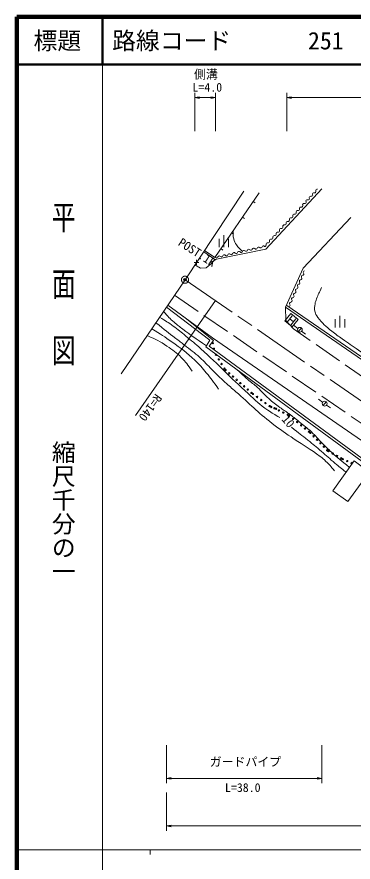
# Model space of a CAD drawing. Units: millimetres, scale not verified. Extents: x 40000 to 680000, y 20000 to 380000.
# Drawn here: x 40000 to 110614, y 202409 to 380000 of the extents above; entities that cross this region are included whole.
import ezdxf
from ezdxf.enums import TextEntityAlignment as Align

# ---------------------------------------------------------------- set-up
doc = ezdxf.new("R2010")
doc.units = ezdxf.units.MM
doc.header["$LTSCALE"] = 1000
doc.header["$PDMODE"] = 32
doc.header["$PDSIZE"] = 500
doc.linetypes.add('CHAIN', pattern=[18.5, 12, -1.5, 3.5, -1.5])
doc.linetypes.add('DASHED', pattern=[7.5, 6, -1.5])
for name, color, linetype, lineweight in [('M-BMK', 2, 'CHAIN', 13), ('M-BMK-OTRS', 5, 'Continuous', 13), ('M-STR-HTXT', 7, 'Continuous', 13), ('M-STR-STRC', 7, 'Continuous', 13), ('M-TTL', 2, 'Continuous', 140), ('M-TTL-BAND', 7, 'Continuous', 13), ('M-TTL-LINE', 7, 'Continuous', 50), ('M-WORK', 1, 'Continuous', 13)]:
    doc.layers.add(name, color=color, linetype=linetype, lineweight=lineweight)
doc.layers.add('M-OTRS', color=6, linetype='Continuous')
doc.layers.add('M-TTL-TXT', color=7, linetype='Continuous')
doc.styles.add('@ＭＳ ゴシック', font='')
doc.styles.add('ＭＳ ゴシック', font='')
doc.styles.get('@ＭＳ ゴシック').set_extended_font_data('@MS Gothic')
doc.styles.get('ＭＳ ゴシック').set_extended_font_data('MS Gothic')

# ---------------------------------------------------------------- blocks, each defined once
blk = doc.blocks.new('plus')
at = {"color": 0, "linetype": 'Continuous', "lineweight": -2}
for p, q in [((-1.25, 0), (1.25, 0)), ((0, -1.25), (0, 1.25))]:
    blk.add_line(p, q, dxfattribs=at)
blk = doc.blocks.new('open_arrow')
at = {"color": 0, "linetype": 'Continuous', "lineweight": -2}
blk.add_lwpolyline([(7.5, 1.25), (0, 0), (7.5, -1.25)], dxfattribs=at)

msp = doc.modelspace()

# ---------------------------------------------------------------- linework, layer by layer
at = {"layer": 'M-BMK'}
msp.add_line((75310, 324772), (179440, 253102), dxfattribs=at)
msp.add_circle((75310, 324772), 750, dxfattribs=at)
at = {"layer": 'M-BMK-OTRS'}
for q in [(87677, 343382), (61920, 304993)]:
    msp.add_line((75310, 324772), q, dxfattribs=at)
at = {"layer": 'M-OTRS'}
msp.add_point((75310, 324772), dxfattribs=at)
at = {"layer": 'M-STR-HTXT'}
for p, q in [((77384, 355999), (77384, 364044)), ((77384, 363044), (81711, 363044)), ((81711, 355999), (81711, 364044)), ((96711, 356015), (96711, 364044)), ((96711, 363044), (320156, 363044)), ((81682, 320387), (64904, 296240)), ((71430, 227007), (71430, 219000)), ((104059, 227000), (104059, 219000)), ((71430, 220000), (104059, 220000)), ((71430, 217007), (71430, 209000)), ((71430, 210000), (217123, 210000))]:
    msp.add_line(p, q, dxfattribs=at)
at = {"layer": 'M-STR-STRC'}
for p, q in [((97564, 317682), (96293, 316138)), ((96293, 316138), (97837, 314867)), ((96764, 315860), (97844, 317172)), ((97345, 316566), (98111, 315936)), ((98616, 316550), (97533, 315234)), ((99108, 316411), (97564, 317682)), ((97837, 314867), (99108, 316411))]:
    msp.add_line(p, q, dxfattribs=at)
at = {"layer": 'M-TTL'}
for p, q in [((40000, 380000), (40000, 20000)), ((680000, 380000), (40000, 380000))]:
    msp.add_line(p, q, dxfattribs=at)
at = {"layer": 'M-TTL-BAND'}
for p, q in [((58000, 370000), (58000, 20000)), ((40000, 205000), (579000, 205000)), ((68000, 205000), (68000, 204000))]:
    msp.add_line(p, q, dxfattribs=at)
at = {"layer": 'M-TTL-LINE'}
for p, q in [((58000, 380000), (58000, 370000)), ((40000, 370000), (680000, 370000))]:
    msp.add_line(p, q, dxfattribs=at)
at = {"layer": 'M-WORK'}
for p, q in [((81565, 329458), (90892, 343039)), ((104043, 343886), (92274, 331220)), ((89625, 341195), (90038, 340912)), ((87361, 337898), (87773, 337614)), ((110120, 337821), (100124, 327211)), ((83461, 331637), (83461, 334137)), ((85096, 334600), (85509, 334317)), ((82461, 331637), (82461, 333387)), ((84461, 331637), (84461, 333387)), ((81571, 329046), (79230, 330671)), ((79414, 330948), (81565, 329458)), ((92274, 331220), (81571, 329046)), ((82832, 331303), (83244, 331020)), ((100124, 327211), (96428, 318977)), ((80556, 312068), (71430, 319041)), ((71704, 319446), (81058, 312538)), ((96428, 318977), (184044, 258540)), ((96711, 319388), (184300, 258971)), ((81318, 312020), (74957, 317044)), ((106851, 314723), (106851, 316473)), ((107851, 314723), (107851, 317223)), ((108851, 314723), (108851, 316473)), ((99017, 314542), (98129, 315235)), ((99125, 313878), (99747, 314661)), ((99811, 313938), (100651, 313369)), ((79684, 310681), (80556, 312068)), ((80388, 310785), (81318, 312020)), ((130106, 274266), (80388, 310785)), ((81058, 312538), (168488, 252311)), ((129922, 273780), (79684, 310681)), ((104226, 299009), (103337, 299702)), ((104334, 298344), (104956, 299127)), ((105019, 298405), (105860, 297836))]:
    msp.add_line(p, q, dxfattribs=at)
at = {"layer": 'M-WORK', "linetype": 'DASHED'}
for p, q in [((80958, 328261), (81571, 329046)), ((77384, 327893), (78584, 327208)), ((78584, 327208), (79771, 327303)), ((79771, 327303), (80958, 328261)), ((73096, 321501), (181223, 247413)), ((96516, 316239), (96428, 318977)), ((98063, 314483), (96516, 316239)), ((181623, 256328), (98063, 314483))]:
    msp.add_line(p, q, dxfattribs=at)
at = {"layer": 'M-WORK'}
msp.add_lwpolyline([(106381, 280426), (110844, 286715), (113978, 284351), (109483, 278170)], close=True, dxfattribs=at)
for centre, radius in [((99436, 314269), 500), ((81134, 311462), 150), ((81366, 310278), 150), ((81820, 309009), 150), ((82409, 308036), 150), ((82998, 307064), 150), ((83587, 306091), 150), ((83826, 305793), 150), ((84604, 305109), 150), ((85382, 304425), 150), ((86160, 303741), 150), ((86938, 303057), 150), ((87716, 302372), 150), ((88494, 301688), 150), ((89272, 301004), 150), ((89557, 300778), 150), ((90440, 300137), 150), ((91323, 299495), 150), ((92206, 298854), 150), ((93089, 298212), 150), ((104645, 298736), 500), ((93420, 298035), 150), ((94089, 297774), 150), ((94423, 297673), 150), ((95022, 297319), 150), ((95955, 296864), 150), ((96888, 296409), 150), ((97185, 296218), 150), ((98019, 295541), 150), ((98853, 294864), 150), ((99688, 294187), 150), ((100522, 293511), 150), ((101356, 292834), 150), ((101612, 292602), 150), ((102322, 291874), 150), ((103033, 291146), 150), ((103743, 290418), 150), ((104453, 289689), 150), ((105163, 288961), 150), ((105421, 288765), 150), ((106325, 288258), 150), ((107230, 287752), 150), ((108134, 287245), 150), ((108433, 287095), 150), ((109376, 286677), 150), ((110320, 286258), 150)]:
    msp.add_circle(centre, radius, dxfattribs=at)
for centre, radius, start, end in [((102395, 342767), 294, 76.4728, 197.93179), ((102532, 343338), 294, 256.4728, 17.93179), ((103091, 343519), 294, 76.4728, 197.93179), ((100445, 341084), 294, 256.4728, 17.93179), ((101003, 341264), 294, 76.4728, 197.93179), ((101141, 341835), 294, 256.4728, 17.93179), ((101699, 342016), 294, 76.4728, 197.93179), ((101837, 342587), 294, 256.4728, 17.93179), ((98916, 339010), 294, 76.4728, 197.93179), ((99053, 339581), 294, 256.4728, 17.93179), ((99612, 339762), 294, 76.4728, 197.93179), ((99749, 340332), 294, 256.4728, 17.93179), ((100308, 340513), 294, 76.4728, 197.93179), ((97524, 337507), 294, 76.4728, 197.93179), ((97662, 338078), 294, 256.4728, 17.93179), ((98220, 338259), 294, 76.4728, 197.93179), ((98358, 338829), 294, 256.4728, 17.93179), ((95574, 335824), 294, 256.4728, 17.93179), ((96133, 336004), 294, 76.4728, 197.93179), ((96270, 336575), 294, 256.4728, 17.93179), ((96829, 336756), 294, 76.4728, 197.93179), ((96966, 337326), 294, 256.4728, 17.93179), ((94045, 333750), 294, 76.4728, 197.93179), ((94183, 334321), 294, 256.4728, 17.93179), ((94741, 334501), 294, 76.4728, 197.93179), ((94879, 335072), 294, 256.4728, 17.93179), ((95437, 335253), 294, 76.4728, 197.93179), ((92095, 332066), 294, 256.4728, 17.93179), ((92654, 332247), 294, 76.4728, 197.93179), ((92791, 332818), 294, 256.4728, 17.93179), ((93350, 332998), 294, 76.4728, 197.93179), ((93487, 333569), 294, 256.4728, 17.93179), ((85614, 330167), 308, 43.63137, 161.89133), ((86060, 330592), 308, 223.63137, 341.89133), ((86646, 330400), 308, 43.63137, 161.89133), ((87092, 330825), 308, 223.63137, 341.89133), ((87677, 330634), 308, 43.63137, 161.89133), ((88123, 331059), 308, 223.63137, 341.89133), ((88709, 330867), 308, 43.63137, 161.89133), ((89155, 331293), 308, 223.63137, 341.89133), ((89741, 331101), 308, 43.63137, 161.89133), ((90187, 331526), 308, 223.63137, 341.89133), ((90772, 331335), 308, 43.63137, 161.89133), ((91218, 331760), 308, 223.63137, 341.89133), ((91804, 331568), 308, 43.63137, 161.89133), ((81934, 329657), 308, 223.63137, 341.89133), ((82520, 329466), 308, 43.63137, 161.89133), ((82966, 329891), 308, 223.63137, 341.89133), ((83551, 329699), 308, 43.63137, 161.89133), ((83997, 330124), 308, 223.63137, 341.89133), ((84583, 329933), 308, 43.63137, 161.89133), ((85029, 330358), 308, 223.63137, 341.89133), ((99567, 325052), 295, 275.70302, 36.77356), ((100039, 325406), 295, 95.70302, 216.77356), ((99981, 325993), 295, 275.70302, 36.77356), ((100454, 326347), 295, 95.70302, 216.77356), ((98738, 323171), 295, 275.70302, 36.77356), ((99211, 323524), 295, 95.70302, 216.77356), ((99152, 324111), 295, 275.70302, 36.77356), ((99625, 324465), 295, 95.70302, 216.77356), ((97910, 321289), 295, 275.70302, 36.77356), ((98382, 321642), 295, 95.70302, 216.77356), ((98324, 322230), 295, 275.70302, 36.77356), ((98797, 322583), 295, 95.70302, 216.77356), ((97554, 319760), 295, 95.70302, 216.77356), ((97495, 320348), 295, 275.70302, 36.77356), ((97968, 320701), 295, 95.70302, 216.77356), ((97081, 319407), 295, 275.70302, 36.77356)]:
    msp.add_arc(centre, radius, start, end, dxfattribs=at)
for points, knots in [([(87414, 330736), (86788, 331268), (86516, 331465), (86131, 332081), (85844, 332543), (85703, 332825), (85553, 333348), (85363, 334009), (85403, 334336), (85444, 335106)], [0, 0, 0, 0, 1, 1, 1, 2, 2, 2, 3, 3, 3, 3]), ([(130357, 297405), (127848, 298765), (127110, 299125), (125150, 300423), (123922, 301236), (123250, 301716), (122069, 302597), (120729, 303597), (120071, 304275), (118739, 305286), (117588, 306159), (116939, 306645), (115739, 307451), (114197, 308487), (113267, 308966), (111718, 309993), (110375, 310882), (109636, 311401), (108325, 312338), (107459, 312957), (106962, 313291), (106136, 313964), (104888, 314982), (104170, 315573), (103196, 316857), (102860, 317301), (102731, 317605), (102571, 318139), (102396, 318724), (102534, 319097), (102618, 319703), (102679, 320141), (102817, 320364), (102962, 320782), (103297, 321745), (103478, 322062), (104010, 323174)], [0, 0, 0, 0, 1, 1, 1, 2, 2, 2, 3, 3, 3, 4, 4, 4, 5, 5, 5, 6, 6, 6, 7, 7, 7, 8, 8, 8, 9, 9, 9, 10, 10, 10, 11, 11, 11, 12, 12, 12, 12]), ([(70808, 318122), (71786, 317004), (72075, 316640), (73014, 315824), (73697, 315230), (74123, 314949), (74844, 314401), (76735, 312960), (77400, 312540), (79813, 310886)], [0, 0, 0, 0, 1, 1, 1, 2, 2, 2, 3, 3, 3, 3]), ([(69984, 316904), (71349, 316063), (71738, 315822), (72810, 315052), (73891, 314276), (74463, 313795), (75489, 312947), (76726, 311923), (77418, 311347), (78616, 310278), (82618, 306710), (84584, 304411), (88587, 300844), (90164, 299439), (90953, 298515), (92715, 297350), (93674, 296715), (94039, 296480), (95248, 295848)], [0, 0, 0, 0, 1, 1, 1, 2, 2, 2, 3, 3, 3, 4, 4, 4, 5, 5, 5, 6, 6, 6, 6]), ([(68317, 314443), (70369, 313218), (70959, 312846), (72574, 311706), (74539, 310319), (75615, 309492), (77382, 307860), (78406, 306913), (78877, 306277), (79774, 305209), (80855, 303923), (81186, 303444), (82378, 301785)], [0, 0, 0, 0, 1, 1, 1, 2, 2, 2, 3, 3, 3, 4, 4, 4, 4]), ([(69200, 315746), (71205, 314141), (71713, 313723), (73348, 312457), (74065, 311901), (74473, 311599), (75188, 311042), (76469, 310043), (77218, 309519), (78437, 308446), (79483, 307526), (79955, 306890), (80947, 305913), (82009, 304867), (82589, 304265), (83691, 303263), (84575, 302459), (85091, 302032), (85990, 301246), (88965, 298641), (90473, 296988), (93612, 294584), (95370, 293239), (96401, 292544), (98233, 291301), (100355, 289862), (101639, 289193), (103698, 287665), (104204, 287290), (104459, 287043), (104917, 286610), (105672, 285897), (105894, 285583), (106676, 284616)], [0, 0, 0, 0, 1, 1, 1, 2, 2, 2, 3, 3, 3, 4, 4, 4, 5, 5, 5, 6, 6, 6, 7, 7, 7, 8, 8, 8, 9, 9, 9, 10, 10, 10, 11, 11, 11, 11]), ([(67373, 313047), (69341, 312142), (70000, 311869), (71518, 310838), (72759, 309996), (73466, 309512), (74521, 308446), (75525, 307431), (75856, 306959), (76796, 305585)], [0, 0, 0, 0, 1, 1, 1, 2, 2, 2, 3, 3, 3, 3]), ([(109872, 285345), (108025, 286824), (107491, 287216), (106071, 288534), (105315, 289235), (104902, 289639), (104174, 290369), (103240, 291304), (102812, 291924), (101844, 292824), (100900, 293701), (100296, 294108), (99295, 294919), (98453, 295601), (97999, 296006), (97125, 296648), (96398, 297181), (95940, 297407), (95214, 297942), (94280, 298630), (93764, 299029), (92900, 299803), (91938, 300664), (91514, 301269), (90554, 302132), (89761, 302847), (89250, 303169), (88444, 303868), (87604, 304595), (87336, 304851), (86345, 305789)], [0, 0, 0, 0, 1, 1, 1, 2, 2, 2, 3, 3, 3, 4, 4, 4, 5, 5, 5, 6, 6, 6, 7, 7, 7, 8, 8, 8, 9, 9, 9, 10, 10, 10, 10]), ([(97664, 293761), (99340, 292491), (99786, 292159), (101111, 291087), (102234, 290179), (102849, 289653), (103949, 288718), (105078, 287760), (105672, 287178), (106811, 286232), (107717, 285480), (108018, 285239), (109161, 284343)], [0, 0, 0, 0, 1, 1, 1, 2, 2, 2, 3, 3, 3, 4, 4, 4, 4])]:
    msp.add_open_spline(points, degree=3, knots=knots, dxfattribs=at)

# ---------------------------------------------------------------- block references
at = {"layer": 'M-STR-HTXT', "xscale": 133, "yscale": 133}
for p in [(77384, 363044), (96711, 363044), (71430, 220000), (71430, 210000)]:
    msp.add_blockref('open_arrow', p, dxfattribs=at)
at = {"layer": 'M-STR-HTXT', "xscale": 133, "yscale": 133, "rotation": 180}
for p in [(81711, 363044), (104059, 220000)]:
    msp.add_blockref('open_arrow', p, dxfattribs=at)
at = {"layer": 'M-WORK', "xscale": 400, "yscale": 400}
msp.add_blockref('plus', (77737, 328424), dxfattribs=at)

# ---------------------------------------------------------------- texts
at = {"layer": 'M-STR-HTXT', "style": 'ＭＳ ゴシック'}
for s, p in [('側溝', (77201, 366454)), ('ガードパイプ', (80500, 222000))]:
    msp.add_text(s, height=1833, dxfattribs=at).set_placement(p, align=Align.BOTTOM_LEFT)
for s, p in [('L=4.0', (79991, 363739)), ('L=38.0', (87439, 216600))]:
    msp.add_text(s, height=1833, dxfattribs=at).set_placement(p, align=Align.BOTTOM_CENTER)
msp.add_text('R=140', height=1833, rotation=234.003, dxfattribs=at).set_placement((68688, 301284), align=Align.BOTTOM_LEFT)
at = {"layer": 'M-TTL-BAND', "style": '@ＭＳ ゴシック', "width": 1.4}
msp.add_text('平  面  図', height=3666, rotation=270, dxfattribs=at).set_placement((49777, 306475), align=Align.MIDDLE_RIGHT)
at = {"layer": 'M-TTL-BAND', "style": '@ＭＳ ゴシック'}
msp.add_text('縮尺千分の一', height=3666, rotation=270, dxfattribs=at).set_placement((49777, 261030), align=Align.MIDDLE_RIGHT)
at = {"layer": 'M-TTL-TXT', "style": 'ＭＳ ゴシック'}
msp.add_text('標題', height=3666, dxfattribs=at).set_placement((48500, 375000), align=Align.MIDDLE_CENTER)
for s, p in [('路線コード', (60000, 375000)), ('251', (101142, 375000))]:
    msp.add_text(s, height=3666, dxfattribs=at).set_placement(p, align=Align.MIDDLE_LEFT)
at = {"layer": 'M-WORK', "style": 'ＭＳ ゴシック'}
for s, rotation, p in [('POST.1K', 327.265, (73411, 331650)), ('10', 310.732, (95080, 295003))]:
    msp.add_text(s, height=1833, rotation=rotation, dxfattribs=at).set_placement(p, align=Align.BOTTOM_LEFT)

doc.saveas('drawing.dxf')
